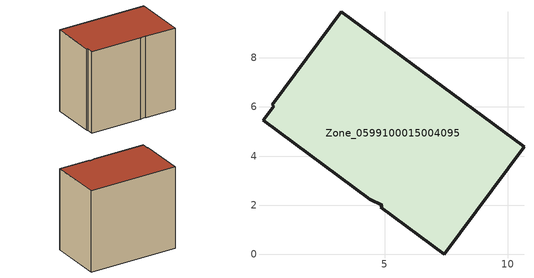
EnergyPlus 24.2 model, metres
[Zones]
Zone_0599100015004095
 floor ground (C_G): 4.89,2 4.39,2.25 0.06,5.46 0.49,6.03 0.43,6.08 3.23,9.87 10.66,4.37 7.43,0 4.84,1.92 z0.62
 wall outside (C_F): 7.43,0 10.66,4.37 3.23,9.87 0.43,6.08 0.49,6.03 0.06,5.46 4.39,2.25 4.89,2 4.84,1.92 7.43,0 z0.62:9.05
 roof outside (C_R): 0.49,6.03 0.06,5.46 4.39,2.25 4.89,2 4.84,1.92 7.43,0 10.66,4.37 3.23,9.87 0.43,6.08 z9.05
[BUILDING]
Pand.0599100015004095: North Axis=0; Terrain=City; Loads Convergence Tolerance Value=0.04; Temperature Convergence Tolerance Value=0.4; Solar Distribution=FullExterior; Maximum Number of Warmup Days=25; Minimum Number of Warmup Days=1
[Site:Location]
Rotterdam.The.Hague.AP_ZH_NLD Design_Conditions: Latitude=51.96; Longitude=4.45; Time Zone=1; Elevation=-4.5
[SITE:GROUNDTEMPERATURE:BUILDINGSURFACE]
18, 18, 18, 18, 18, 18, 18, 18, 18, 18, 18, 18
[MATERIAL] Thermal Absorptance=0.9; Solar Absorptance=0.7; Visible Absorptance=0.7
Name | Roughness | Thickness | Conductivity | Density | Specific Heat
G.TC.1975-1991 | MediumSmooth | 0.15 | 0.288461 | 540 | 1210
F.TC.1975-1991 | Rough | 0.3 | 0.230769 | 1920 | 840
R.TC.1975-1991 | MediumRough | 0.2 | 0.153846 | 1500 | 1000
[CONSTRUCTION]
C_G: G.TC.1975-1991
C_F: F.TC.1975-1991
C_R: R.TC.1975-1991
[ZONE]
Zone_0599100015004095: Type=1; Multiplier=1; Ceiling Height=Autocalculate; Volume=Autocalculate; Floor Area=autocalculate; Part of Total Floor Area=Yes
[ZONEINFILTRATION:DESIGNFLOWRATE]
Infil_Zone_0599100015004095: Zone or ZoneList or Space or SpaceList=Zone_0599100015004095; Schedule=AlwaysOn; Design Flow Rate Calculation Method=Flow/Area; Flow Rate per Floor Area=0.003; Constant Term Coefficient=1; Temperature Term Coefficient=0; Velocity Term Coefficient=0; Velocity Squared Term Coefficient=0
[HVACTEMPLATE:ZONE:IDEALLOADSAIRSYSTEM]
Zone_0599100015004095: Maximum Heating Supply Air Temperature=50; Minimum Cooling Supply Air Temperature=13; Maximum Heating Supply Air Humidity Ratio=0.0156; Minimum Cooling Supply Air Humidity Ratio=0.0077; Heating Limit=NoLimit; Cooling Limit=NoLimit; Dehumidification Control Type=ConstantSensibleHeatRatio; Cooling Sensible Heat Ratio=0.7; Dehumidification Setpoint=60; Humidification Control Type=None; Humidification Setpoint=30; Outdoor Air Method=None; Outdoor Air Flow Rate per Person=0.00944; Outdoor Air Flow Rate per Zone Floor Area=0; Outdoor Air Flow Rate per Zone=0; Demand Controlled Ventilation Type=None; Outdoor Air Economizer Type=NoEconomizer; Heat Recovery Type=None; Sensible Heat Recovery Effectiveness=0.7; Latent Heat Recovery Effectiveness=0.65
[ZONECONTROL:THERMOSTAT]
ThermostatControl_Zone_0599100015004095: Zone or ZoneList=Zone_0599100015004095; Control Type Schedule=DualSetpointControlType; Control 1=Thermostat_Zone_0599100015004095; Temperature Difference Between Cutout And Setpoint=0
[THERMOSTATSETPOINT:DUALSETPOINT]
Thermostat_Zone_0599100015004095: Heating Setpoint Temperature Schedule=HeatingSetpoint_Zone_0599100015004095; Cooling Setpoint Temperature Schedule=CoolingSetpoint_Zone_0599100015004095
[SCHEDULE:COMPACT]
HeatingSetpoint_Zone_0599100015004095: Through: 12/31, For: AllDays, Until: 24:00, 21
CoolingSetpoint_Zone_0599100015004095: Through: 12/31, For: AllDays, Until: 24:00, 24
DualSetpointControlType: Through: 12/31, For: AllDays, Until: 24:00, 4
AlwaysOn: Through: 12/31, For: AllDays, Until: 24:00, 1
